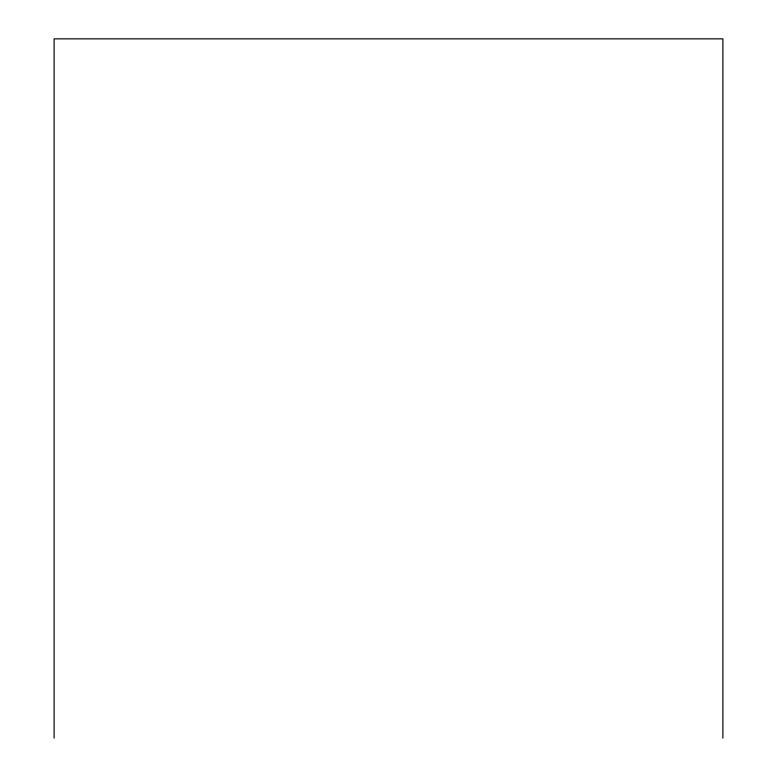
<?xml version="1.0" encoding="UTF-8"?>
<svg xmlns="http://www.w3.org/2000/svg" width="777" height="777" viewBox="0 0 777 777"><rect width="100%" height="100%" fill="white"/><g stroke="black" fill="none" stroke-linecap="round" stroke-linejoin="round"><path stroke-width="1.17" d="M722.882 738.15L722.882 38.85L54.118 38.85L54.118 738.15"/></g></svg>
